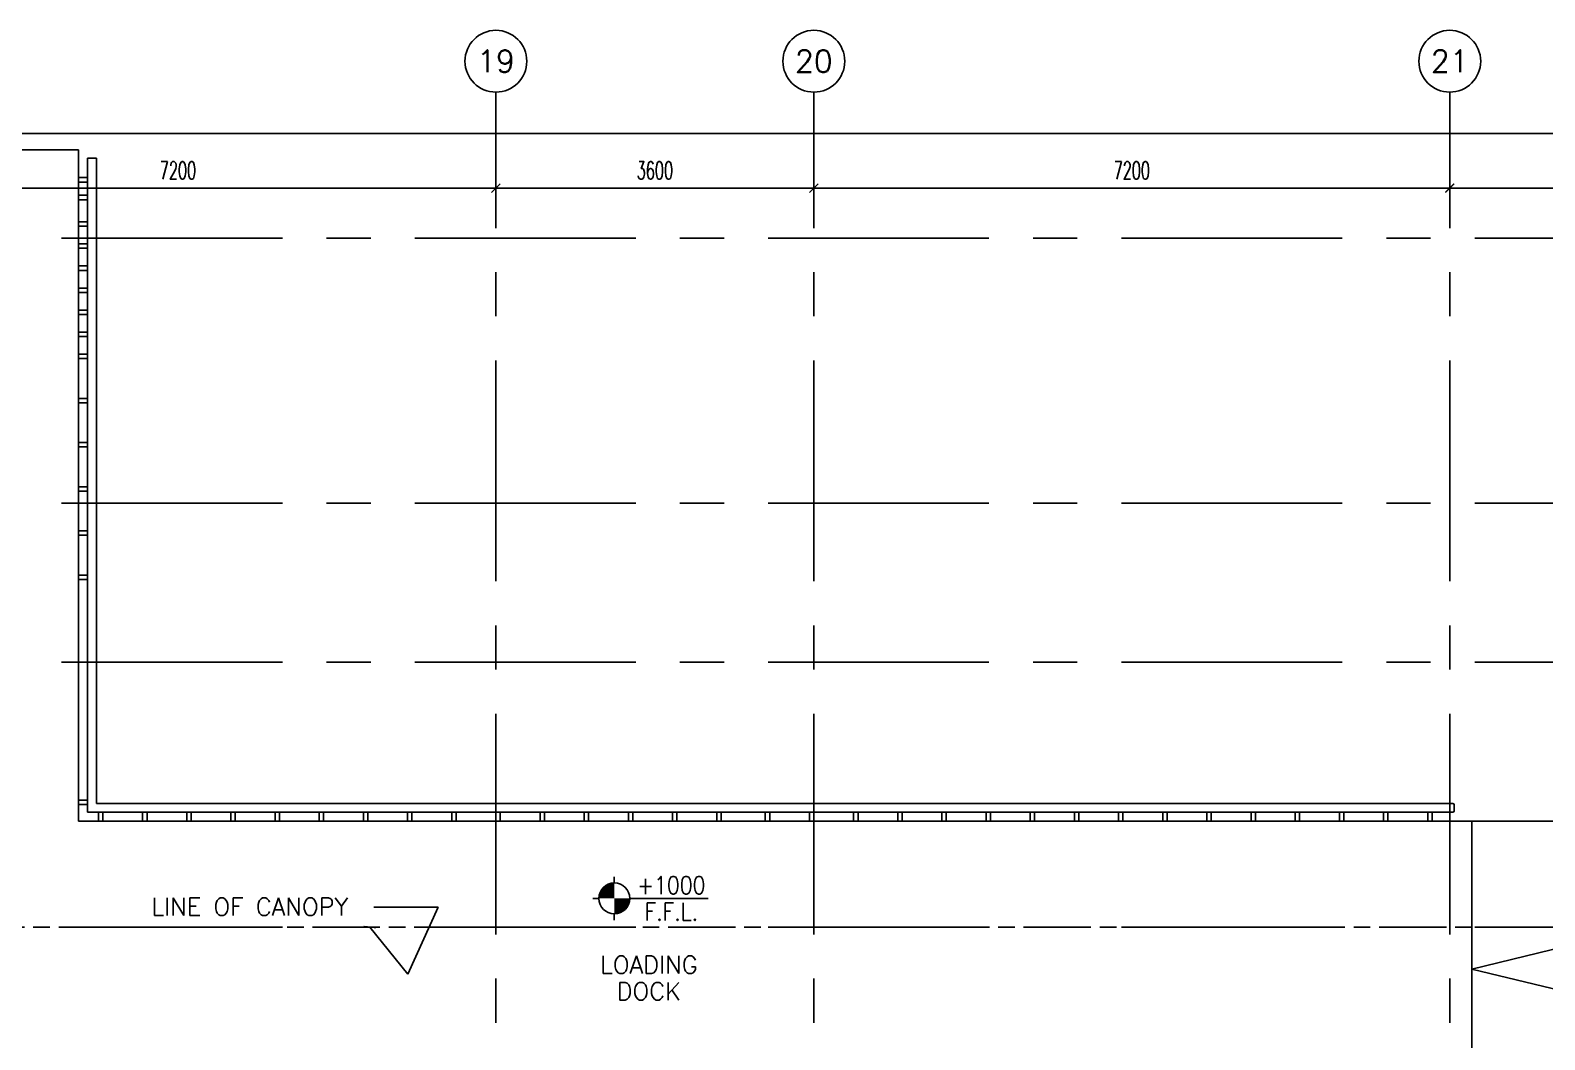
# Model space of a CAD drawing. Extents: x 417866.9 to 417960.2, y 43448 to 43538.2.
# Drawn here: x 417924.67 to 417941.81, y 43526.82 to 43538.25 of the extents above; entities that cross this region are included whole.
import ezdxf
from ezdxf.enums import TextEntityAlignment as Align

# ---------------------------------------------------------------- set-up
doc = ezdxf.new("R2010")
doc.units = 0
doc.header["$MEASUREMENT"] = 0
doc.header["$PDMODE"] = 3
doc.header["$PDSIZE"] = 0.1
doc.linetypes.add('CENTERX2', pattern=[4, 2.5, -0.5, 0.5, -0.5])
doc.linetypes.add('HIDDEN2', pattern=[0.1875, 0.125, -0.0625])
doc.layers.get('0').update_dxf_attribs({"linetype": 'CONTINUOUS'})
doc.layers.get('DEFPOINTS').update_dxf_attribs({"linetype": 'CONTINUOUS'})
for name, color, linetype in [('AX-CR', 2, 'CONTINUOUS'), ('AX-DIM', 4, 'CONTINUOUS'), ('AX-TXT', 6, 'CONTINUOUS'), ('AXES', 11, 'CENTERX2'), ('BORDER', 4, 'CONTINUOUS'), ('CANOPY-LN', 3, 'CONTINUOUS'), ('LEV-PL', 4, 'CONTINUOUS'), ('PART', 9, 'CONTINUOUS'), ('RM-NAME', 11, 'CONTINUOUS'), ('SLOPE', 8, 'CONTINUOUS'), ('STR', 5, 'CONTINUOUS'), ('TEXT', 4, 'CONTINUOUS')]:
    doc.layers.add(name, color=color, linetype=linetype)
doc.styles.add('ROMANS', font='ROMANS.shx', dxfattribs={"width": 0.6})
doc.styles.add('S', font='ROMANS.SHX')
doc.dimstyles.new('STANDARD in', dxfattribs={"dimtxt": 0.2, "dimasz": 0.1, "dimexe": 0.07, "dimexo": 0.05, "dimgap": 0.1, "dimtad": 1, "dimdec": 0, "dimlfac": 1000, "dimzin": 0, "dimdsep": 46, "dimtxsty": 'ROMANS', "dimblk": 'ARCHTICK', "dimcen": 0.05, "dimdle": 0.05, "dimclrd": 4, "dimclre": 4, "dimclrt": 2, "dimadec": 0, "dimazin": 0, "dimtfac": 1, "dimtdec": 0, "dimtmove": 2, "dimatfit": 3, "dimldrblk": 'ARCHTICK', "dimfxl": 0, "dimtolj": 1, "dimtzin": 0, "dimarcsym": 0})

# ---------------------------------------------------------------- blocks, each defined once
blk = doc.blocks.new('_ARCHTICK')
at = {"color": 0, "linetype": 'ByBlock', "const_width": 0.15}
blk.add_lwpolyline([(-0.5, -0.5), (0.5, 0.5)], dxfattribs=at)
blk = doc.blocks.new('*D318')
at = {"layer": 'AX-DIM', "color": 4, "linetype": 'ByBlock', "lineweight": -2}
for p, q in [((417922.737, 43536.112), (417922.737, 43536.532)), ((417929.937, 43536.112), (417929.937, 43536.532)), ((417922.687, 43536.462), (417929.987, 43536.462))]:
    blk.add_line(p, q, dxfattribs=at)
at = {"layer": 'DEFPOINTS', "color": 0, "linetype": 'ByBlock'}
for p in [(417929.937, 43536.462), (417922.737, 43536.062), (417929.937, 43536.062)]:
    blk.add_point(p, dxfattribs=at)
at = {"layer": 'AX-DIM', "color": 4, "linetype": 'ByBlock', "lineweight": -2, "xscale": 0.1, "yscale": 0.1, "zscale": 0.1, "rotation": 180}
blk.add_blockref('_ARCHTICK', (417922.737, 43536.462), dxfattribs=at)
at = {"layer": 'AX-DIM', "color": 4, "linetype": 'ByBlock', "lineweight": -2, "xscale": 0.1, "yscale": 0.1, "zscale": 0.1}
blk.add_blockref('_ARCHTICK', (417929.937, 43536.462), dxfattribs=at)
at = {"layer": 'AX-DIM', "color": 2, "linetype": 'ByBlock', "insert": (417926.337, 43536.662), "char_height": 0.2, "attachment_point": 5, "style": 'ROMANS'}
blk.add_mtext('\\A1;7200', dxfattribs=at)
blk = doc.blocks.new('*D321')
at = {"layer": 'AX-DIM', "color": 4, "linetype": 'ByBlock', "lineweight": -2}
for p, q in [((417940.737, 43536.112), (417940.737, 43536.532)), ((417947.937, 43536.112), (417947.937, 43536.532)), ((417940.687, 43536.462), (417947.987, 43536.462))]:
    blk.add_line(p, q, dxfattribs=at)
at = {"layer": 'DEFPOINTS', "color": 0, "linetype": 'ByBlock'}
for p in [(417947.937, 43536.462), (417940.737, 43536.062), (417947.937, 43536.062)]:
    blk.add_point(p, dxfattribs=at)
at = {"layer": 'AX-DIM', "color": 4, "linetype": 'ByBlock', "lineweight": -2, "xscale": 0.1, "yscale": 0.1, "zscale": 0.1, "rotation": 180}
blk.add_blockref('_ARCHTICK', (417940.737, 43536.462), dxfattribs=at)
at = {"layer": 'AX-DIM', "color": 4, "linetype": 'ByBlock', "lineweight": -2, "xscale": 0.1, "yscale": 0.1, "zscale": 0.1}
blk.add_blockref('_ARCHTICK', (417947.937, 43536.462), dxfattribs=at)
at = {"layer": 'AX-DIM', "color": 2, "linetype": 'ByBlock', "insert": (417944.337, 43536.662), "char_height": 0.2, "attachment_point": 5, "style": 'ROMANS'}
blk.add_mtext('\\A1;7200', dxfattribs=at)
blk = doc.blocks.new('*D320')
at = {"layer": 'AX-DIM', "color": 4, "linetype": 'ByBlock', "lineweight": -2}
for p, q in [((417933.537, 43536.112), (417933.537, 43536.532)), ((417940.737, 43536.112), (417940.737, 43536.532)), ((417933.487, 43536.462), (417940.787, 43536.462))]:
    blk.add_line(p, q, dxfattribs=at)
at = {"layer": 'DEFPOINTS', "color": 0, "linetype": 'ByBlock'}
for p in [(417940.737, 43536.462), (417933.537, 43536.062), (417940.737, 43536.062)]:
    blk.add_point(p, dxfattribs=at)
at = {"layer": 'AX-DIM', "color": 4, "linetype": 'ByBlock', "lineweight": -2, "xscale": 0.1, "yscale": 0.1, "zscale": 0.1, "rotation": 180}
blk.add_blockref('_ARCHTICK', (417933.537, 43536.462), dxfattribs=at)
at = {"layer": 'AX-DIM', "color": 4, "linetype": 'ByBlock', "lineweight": -2, "xscale": 0.1, "yscale": 0.1, "zscale": 0.1}
blk.add_blockref('_ARCHTICK', (417940.737, 43536.462), dxfattribs=at)
at = {"layer": 'AX-DIM', "color": 2, "linetype": 'ByBlock', "insert": (417937.137, 43536.662), "char_height": 0.2, "attachment_point": 5, "style": 'ROMANS'}
blk.add_mtext('\\A1;7200', dxfattribs=at)
blk = doc.blocks.new('LEV1')
at = {"layer": 'LEV-PL'}
for p, q in [((0, 245), (0, 175)), ((-175, 0), (-245, 0)), ((175, 0), (1061, 0)), ((0, -175), (0, -245))]:
    blk.add_line(p, q, dxfattribs=at)
at = {"layer": 'LEV-PL', "const_width": 175}
for points in [[(-88, 0, -0.414214), (0, 88, -1)], [(88, 0, -0.414214), (0, -88, -1)]]:
    blk.add_lwpolyline(points, format="xyb", dxfattribs=at)
at = {"layer": 'LEV-PL'}
blk.add_circle((0, 0), 175, dxfattribs=at)
at = {"layer": 'LEV-PL', "color": 4, "style": 'S', "width": 0.85}
for tag, p in [('+0000', (646, 50)), ('F.F.L.', (646, -250))]:
    blk.add_attdef(tag, text='', height=200, dxfattribs=at).set_placement(p, align=Align.CENTER)
blk = doc.blocks.new('*D319')
at = {"layer": 'AX-DIM', "color": 4, "linetype": 'ByBlock', "lineweight": -2}
for p, q in [((417929.937, 43536.112), (417929.937, 43536.532)), ((417933.537, 43536.112), (417933.537, 43536.532)), ((417929.887, 43536.462), (417933.587, 43536.462))]:
    blk.add_line(p, q, dxfattribs=at)
at = {"layer": 'DEFPOINTS', "color": 0, "linetype": 'ByBlock'}
for p in [(417933.537, 43536.462), (417929.937, 43536.062), (417933.537, 43536.062)]:
    blk.add_point(p, dxfattribs=at)
at = {"layer": 'AX-DIM', "color": 4, "linetype": 'ByBlock', "lineweight": -2, "xscale": 0.1, "yscale": 0.1, "zscale": 0.1, "rotation": 180}
blk.add_blockref('_ARCHTICK', (417929.937, 43536.462), dxfattribs=at)
at = {"layer": 'AX-DIM', "color": 4, "linetype": 'ByBlock', "lineweight": -2, "xscale": 0.1, "yscale": 0.1, "zscale": 0.1}
blk.add_blockref('_ARCHTICK', (417933.537, 43536.462), dxfattribs=at)
at = {"layer": 'AX-DIM', "color": 2, "linetype": 'ByBlock', "insert": (417931.737, 43536.662), "char_height": 0.2, "attachment_point": 5, "style": 'ROMANS'}
blk.add_mtext('\\A1;3600', dxfattribs=at)
blk = doc.blocks.new('AXU')
at = {"layer": 'AX-CR'}
blk.add_circle((0, 350), 350, dxfattribs=at)
at = {"layer": 'AX-TXT', "style": 'ROMANS'}
blk.add_attdef('AX', text='', height=250, dxfattribs=at).set_placement((0, 350), align=Align.MIDDLE)
blk = doc.blocks.new('*D278')
at = {"layer": 'AX-DIM', "color": 4, "lineweight": -2}
for p, q in [((417873.447, 43537.08), (417948.237, 43537.08)), ((417873.497, 43534.597), (417873.497, 43537.15)), ((417948.187, 43524.951), (417948.187, 43537.15))]:
    blk.add_line(p, q, dxfattribs=at)
at = {"layer": 'DEFPOINTS', "color": 0}
for p in [(417948.187, 43537.08), (417873.497, 43534.547), (417948.187, 43524.901)]:
    blk.add_point(p, dxfattribs=at)
at = {"layer": 'AX-DIM', "color": 4, "lineweight": -2, "xscale": 0.1, "yscale": 0.1, "zscale": 0.1, "rotation": 180}
blk.add_blockref('_ARCHTICK', (417873.497, 43537.08), dxfattribs=at)
at = {"layer": 'AX-DIM', "color": 4, "lineweight": -2, "xscale": 0.1, "yscale": 0.1, "zscale": 0.1}
blk.add_blockref('_ARCHTICK', (417948.187, 43537.08), dxfattribs=at)
at = {"layer": 'AX-DIM', "color": 2, "insert": (417910.842, 43537.28), "char_height": 0.2, "attachment_point": 5, "style": 'ROMANS'}
blk.add_mtext('\\A1;74690', dxfattribs=at)

msp = doc.modelspace()

# ---------------------------------------------------------------- linework, layer by layer
at = {"layer": 'AXES'}
for p, q in [((417929.9366, 43460.01), (417929.9366, 43537.5491)), ((417933.5366, 43460.01), (417933.5366, 43537.5491)), ((417940.7366, 43460.01), (417940.7366, 43537.5491)), ((417959.5194, 43535.8943), (417889.6966, 43535.8943)), ((417959.5194, 43532.8943), (417889.6966, 43532.8943)), ((417959.5194, 43531.0943), (417889.6966, 43531.0943)), ((417959.5194, 43528.0943), (417889.6966, 43528.0943))]:
    msp.add_line(p, q, dxfattribs=at)
at = {"layer": 'BORDER'}
for p, q in [((417922.2116, 43536.8943), (417925.2116, 43536.8943)), ((417925.2116, 43536.8943), (417925.2116, 43529.2943)), ((417947.8866, 43529.2943), (417925.2116, 43529.2943))]:
    msp.add_line(p, q, dxfattribs=at)
at = {"layer": 'CANOPY-LN', "linetype": 'HIDDEN2', "ltscale": 1.5}
for p, q in [((417940.9866, 43528.0943), (417922.4866, 43528.0943)), ((417940.9866, 43525.9443), (417940.9866, 43528.0943))]:
    msp.add_line(p, q, dxfattribs=at)
at = {"layer": 'SLOPE', "color": 5}
for q in [(417947.8866, 43529.2943), (417947.8866, 43525.9443)]:
    msp.add_line((417940.9866, 43527.6193), q, dxfattribs=at)
at = {"layer": 'STR'}
for p, q in [((417925.3132, 43529.3943), (417925.3132, 43536.8003)), ((417925.4132, 43536.8003), (417925.3132, 43536.8003)), ((417925.4132, 43529.4943), (417925.4132, 43536.8003)), ((417925.3132, 43536.5807), (417925.2132, 43536.5807)), ((417925.3132, 43536.5307), (417925.2132, 43536.5307)), ((417925.3132, 43536.3807), (417925.2132, 43536.3807)), ((417925.3132, 43536.3307), (417925.2132, 43536.3307)), ((417925.3132, 43536.0807), (417925.2132, 43536.0807)), ((417925.3132, 43536.0307), (417925.2132, 43536.0307)), ((417925.3132, 43535.8307), (417925.2132, 43535.8307)), ((417925.3132, 43535.7807), (417925.2132, 43535.7807)), ((417925.3132, 43535.5807), (417925.2132, 43535.5807)), ((417925.3132, 43535.5307), (417925.2132, 43535.5307)), ((417925.3132, 43535.3307), (417925.2132, 43535.3307)), ((417925.3132, 43535.2807), (417925.2132, 43535.2807)), ((417925.3132, 43535.0807), (417925.2132, 43535.0807)), ((417925.3132, 43535.0307), (417925.2132, 43535.0307)), ((417925.3132, 43534.8307), (417925.2132, 43534.8307)), ((417925.3132, 43534.7807), (417925.2132, 43534.7807)), ((417925.3132, 43534.5807), (417925.2132, 43534.5807)), ((417925.3132, 43534.5307), (417925.2132, 43534.5307)), ((417925.3132, 43534.0807), (417925.2132, 43534.0807)), ((417925.3132, 43534.0307), (417925.2132, 43534.0307)), ((417925.3132, 43533.5807), (417925.2132, 43533.5807)), ((417925.3132, 43533.5307), (417925.2132, 43533.5307)), ((417925.3132, 43533.0807), (417925.2132, 43533.0807)), ((417925.3132, 43533.0307), (417925.2132, 43533.0307)), ((417925.3132, 43532.5807), (417925.2132, 43532.5807)), ((417925.3132, 43532.5307), (417925.2132, 43532.5307)), ((417925.3132, 43532.0807), (417925.2132, 43532.0807)), ((417925.3132, 43532.0307), (417925.2132, 43532.0307)), ((417925.3132, 43529.5307), (417925.2132, 43529.5307)), ((417925.3132, 43529.4807), (417925.2132, 43529.4807)), ((417940.7716, 43529.4943), (417925.4132, 43529.4943)), ((417940.7866, 43529.4093), (417940.7866, 43529.4793)), ((417940.7716, 43529.3943), (417925.3132, 43529.3943)), ((417925.4366, 43529.3943), (417925.4366, 43529.2943)), ((417925.4366, 43529.3943), (417925.4366, 43529.2943)), ((417925.4866, 43529.3943), (417925.4866, 43529.2943)), ((417925.4866, 43529.3943), (417925.4866, 43529.2943)), ((417925.9366, 43529.3943), (417925.9366, 43529.2943)), ((417925.9866, 43529.3943), (417925.9866, 43529.2943)), ((417926.4366, 43529.3943), (417926.4366, 43529.2943)), ((417926.4866, 43529.3943), (417926.4866, 43529.2943)), ((417926.9366, 43529.3943), (417926.9366, 43529.2943)), ((417926.9866, 43529.3943), (417926.9866, 43529.2943)), ((417927.4366, 43529.3943), (417927.4366, 43529.2943)), ((417927.4866, 43529.3943), (417927.4866, 43529.2943)), ((417927.9366, 43529.3943), (417927.9366, 43529.2943)), ((417927.9866, 43529.3943), (417927.9866, 43529.2943)), ((417928.4366, 43529.3943), (417928.4366, 43529.2943)), ((417928.4866, 43529.3943), (417928.4866, 43529.2943)), ((417928.9366, 43529.3943), (417928.9366, 43529.2943)), ((417928.9866, 43529.3943), (417928.9866, 43529.2943)), ((417929.4366, 43529.3943), (417929.4366, 43529.2943)), ((417929.4866, 43529.3943), (417929.4866, 43529.2943)), ((417929.9366, 43529.3943), (417929.9366, 43529.2943)), ((417929.9866, 43529.3943), (417929.9866, 43529.2943)), ((417930.4366, 43529.3943), (417930.4366, 43529.2943)), ((417930.4866, 43529.3943), (417930.4866, 43529.2943)), ((417930.9366, 43529.3943), (417930.9366, 43529.2943)), ((417930.9866, 43529.3943), (417930.9866, 43529.2943)), ((417931.4366, 43529.3943), (417931.4366, 43529.2943)), ((417931.4866, 43529.3943), (417931.4866, 43529.2943)), ((417931.9366, 43529.3943), (417931.9366, 43529.2943)), ((417931.9866, 43529.3943), (417931.9866, 43529.2943)), ((417932.4366, 43529.3943), (417932.4366, 43529.2943)), ((417932.4866, 43529.3943), (417932.4866, 43529.2943)), ((417932.9866, 43529.3943), (417932.9866, 43529.2943)), ((417933.0366, 43529.3943), (417933.0366, 43529.2943)), ((417933.4866, 43529.3943), (417933.4866, 43529.2943)), ((417933.5366, 43529.3943), (417933.5366, 43529.2943)), ((417933.9866, 43529.3943), (417933.9866, 43529.2943)), ((417934.0366, 43529.3943), (417934.0366, 43529.2943)), ((417934.4866, 43529.3943), (417934.4866, 43529.2943)), ((417934.5366, 43529.3943), (417934.5366, 43529.2943)), ((417934.9866, 43529.3943), (417934.9866, 43529.2943)), ((417935.0366, 43529.3943), (417935.0366, 43529.2943)), ((417935.4866, 43529.3943), (417935.4866, 43529.2943)), ((417935.5366, 43529.3943), (417935.5366, 43529.2943)), ((417935.9866, 43529.3943), (417935.9866, 43529.2943)), ((417936.0366, 43529.3943), (417936.0366, 43529.2943)), ((417936.4866, 43529.3943), (417936.4866, 43529.2943)), ((417936.5366, 43529.3943), (417936.5366, 43529.2943)), ((417936.9866, 43529.3943), (417936.9866, 43529.2943)), ((417937.0366, 43529.3943), (417937.0366, 43529.2943)), ((417937.4866, 43529.3943), (417937.4866, 43529.2943)), ((417937.5366, 43529.3943), (417937.5366, 43529.2943)), ((417937.9866, 43529.3943), (417937.9866, 43529.2943)), ((417938.0366, 43529.3943), (417938.0366, 43529.2943)), ((417938.4866, 43529.3943), (417938.4866, 43529.2943)), ((417938.5366, 43529.3943), (417938.5366, 43529.2943)), ((417938.9866, 43529.3943), (417938.9866, 43529.2943)), ((417939.0366, 43529.3943), (417939.0366, 43529.2943)), ((417939.4866, 43529.3943), (417939.4866, 43529.2943)), ((417939.5366, 43529.3943), (417939.5366, 43529.2943)), ((417939.9866, 43529.3943), (417939.9866, 43529.2943)), ((417940.0366, 43529.3943), (417940.0366, 43529.2943)), ((417940.4866, 43529.3943), (417940.4866, 43529.2943)), ((417940.5366, 43529.3943), (417940.5366, 43529.2943)), ((417940.9866, 43525.7443), (417940.9866, 43529.2943))]:
    msp.add_line(p, q, dxfattribs=at)
for centre, start, end in [((417940.7716, 43529.4793), 0, 90), ((417940.7716, 43529.4093), 270, 0)]:
    msp.add_arc(centre, 0.015, start, end, dxfattribs=at)

# ---------------------------------------------------------------- block references
at = {"layer": 'AXES', "xscale": 0.001000000047497451, "yscale": 0.0009999999892897904, "zscale": 0.001}
for p, values in [((417929.9366, 43537.5491), {'AX': '19'}), ((417933.5366, 43537.5491), {'AX': '20'}), ((417940.7366, 43537.5491), {'AX': '21'})]:
    msp.add_blockref('AXU', p, dxfattribs=at).add_auto_attribs(values)
at = {"layer": 'PART', "xscale": 0.001000000047497451, "yscale": 0.0009999999892897904, "zscale": 0.001}
msp.add_blockref('LEV1', (417931.2776, 43528.4185), dxfattribs=at).add_auto_attribs({'F.F.L.': 'F.F.L.', '+0000': '+1000'})

# ---------------------------------------------------------------- texts
at = {"layer": 'RM-NAME', "color": 4, "style": 'ROMANS'}
msp.add_text('LINE OF CANOPY', height=0.2, dxfattribs=at).set_placement((417927.1501, 43528.3243), align=Align.MIDDLE)
at = {"layer": 'RM-NAME', "style": 'ROMANS'}
for s, p in [('LOADING', (417931.6685, 43527.6673)), ('DOCK', (417931.6685, 43527.3673))]:
    msp.add_text(s, height=0.2, dxfattribs=at).set_placement(p, align=Align.MIDDLE)

# ---------------------------------------------------------------- dimensions: what is measured, and where the dimension line sits
at = {"layer": 'AX-DIM'}
dim = msp.add_linear_dim(base=(417948.1866, 43537.0798), p1=(417873.4966, 43534.5472), p2=(417948.1866, 43524.9014), dimstyle='STANDARD in', dxfattribs=at)
dim.commit()
dim.dimension.update_dxf_attribs({"geometry": '*D278', "text_midpoint": (417910.8416, 43537.2798)})
at = {"layer": 'AX-DIM', "color": 1, "linetype": 'ByBlock'}
for base, p1, p2, picture, middle in [((417929.9366, 43536.4616), (417922.7366, 43536.0616), (417929.9366, 43536.0616), '*D318', (417926.3366, 43536.6616)), ((417933.5366, 43536.4616), (417929.9366, 43536.0616), (417933.5366, 43536.0616), '*D319', (417931.7366, 43536.6616)), ((417940.7366, 43536.4616), (417933.5366, 43536.0616), (417940.7366, 43536.0616), '*D320', (417937.1366, 43536.6616)), ((417947.9366, 43536.4616), (417940.7366, 43536.0616), (417947.9366, 43536.0616), '*D321', (417944.3366, 43536.6616))]:
    dim = msp.add_linear_dim(base=base, p1=p1, p2=p2, dimstyle='STANDARD in', dxfattribs=at)
    dim.commit()
    dim.dimension.update_dxf_attribs({"geometry": picture, "text_midpoint": middle})

# ---------------------------------------------------------------- leaders
at = {"layer": 'TEXT', "color": 11}
msp.add_leader([(417928.5078, 43528.0943), (417928.9403, 43527.5591), (417929.2836, 43528.3204), (417928.5559, 43528.3204)], dimstyle='STANDARD in', dxfattribs=at)

doc.saveas('drawing.dxf')
